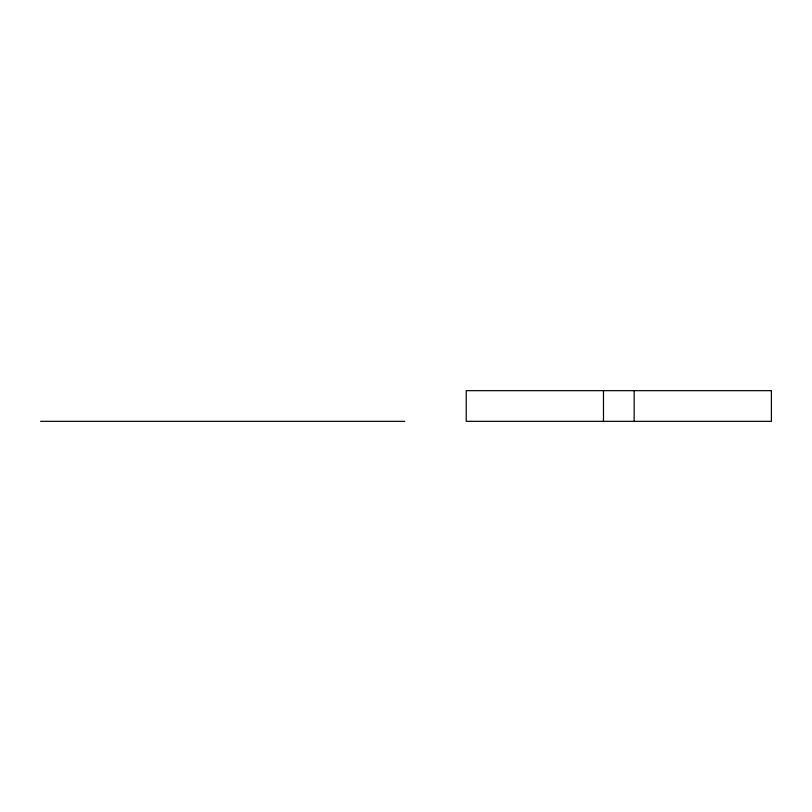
<?xml version="1.0" encoding="UTF-8"?>
<svg xmlns="http://www.w3.org/2000/svg" width="812" height="812" viewBox="0 0 812 812"><rect width="100%" height="100%" fill="white"/><g stroke="black" fill="none" stroke-linecap="round" stroke-linejoin="round"><path stroke-width="1.22" d="M40.6 421.337L404.782 421.337M634.152 390.663L634.152 421.337M603.478 390.663L603.478 421.337M771.4 390.663L466.23 390.663L466.23 421.337L771.4 421.337L771.4 390.663"/></g></svg>
